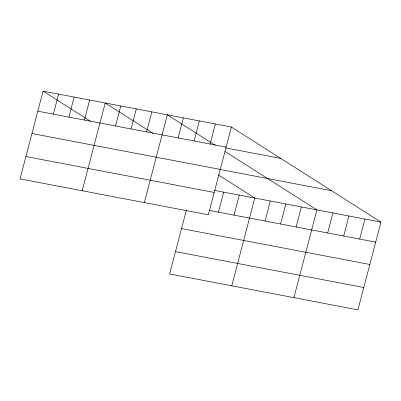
<?xml version="1.0" encoding="UTF-8"?>
<svg xmlns="http://www.w3.org/2000/svg" width="401" height="401" viewBox="0 0 401 401"><rect width="100%" height="100%" fill="white"/><g stroke="black" fill="none" stroke-linecap="round" stroke-linejoin="round"><path stroke-width="0.6" d="M43.072 91.142L20.05 178.896L208.355 214.796L231.377 127.037L43.072 91.142L90.415 121.232M53.348 114.145L58.606 94.105M68.887 117.107L74.145 97.062M84.421 120.064L89.679 100.024M82.19 190.746L105.212 102.987L153.062 133.398M115.493 125.989L120.746 105.949M131.027 128.952L136.285 108.912M146.56 131.914L151.819 111.874M144.33 202.59L167.352 114.831L215.202 145.242M178.104 137.924L183.357 117.884M194.109 140.977L199.367 120.937M186.31 210.365L169.623 273.963L357.928 309.858L380.95 222.104L231.377 127.037M210.114 144.029L215.372 123.989M218.46 212.169L223.718 192.129M233.994 215.131L239.252 195.092M231.763 285.808L254.785 198.054L218.52 175.001M265.061 221.051L270.319 201.011M280.6 224.014L285.858 203.974M296.133 226.976L301.392 206.936M293.903 297.652L316.925 209.898L225.016 151.483M327.677 232.991L332.93 212.951M343.682 236.039L348.94 215.999M359.687 239.091L364.945 219.051M37.814 111.182L226.119 147.077M225.603 147.899L280.735 158.41M31.955 133.528L220.259 169.422M219.768 169.412L331.592 190.731M214.154 190.305L380.95 222.104M25.915 156.55L214.219 192.45M208.896 210.345L375.692 242.144M181.528 228.59L369.832 264.49M175.488 251.617L363.792 287.512"/></g></svg>
